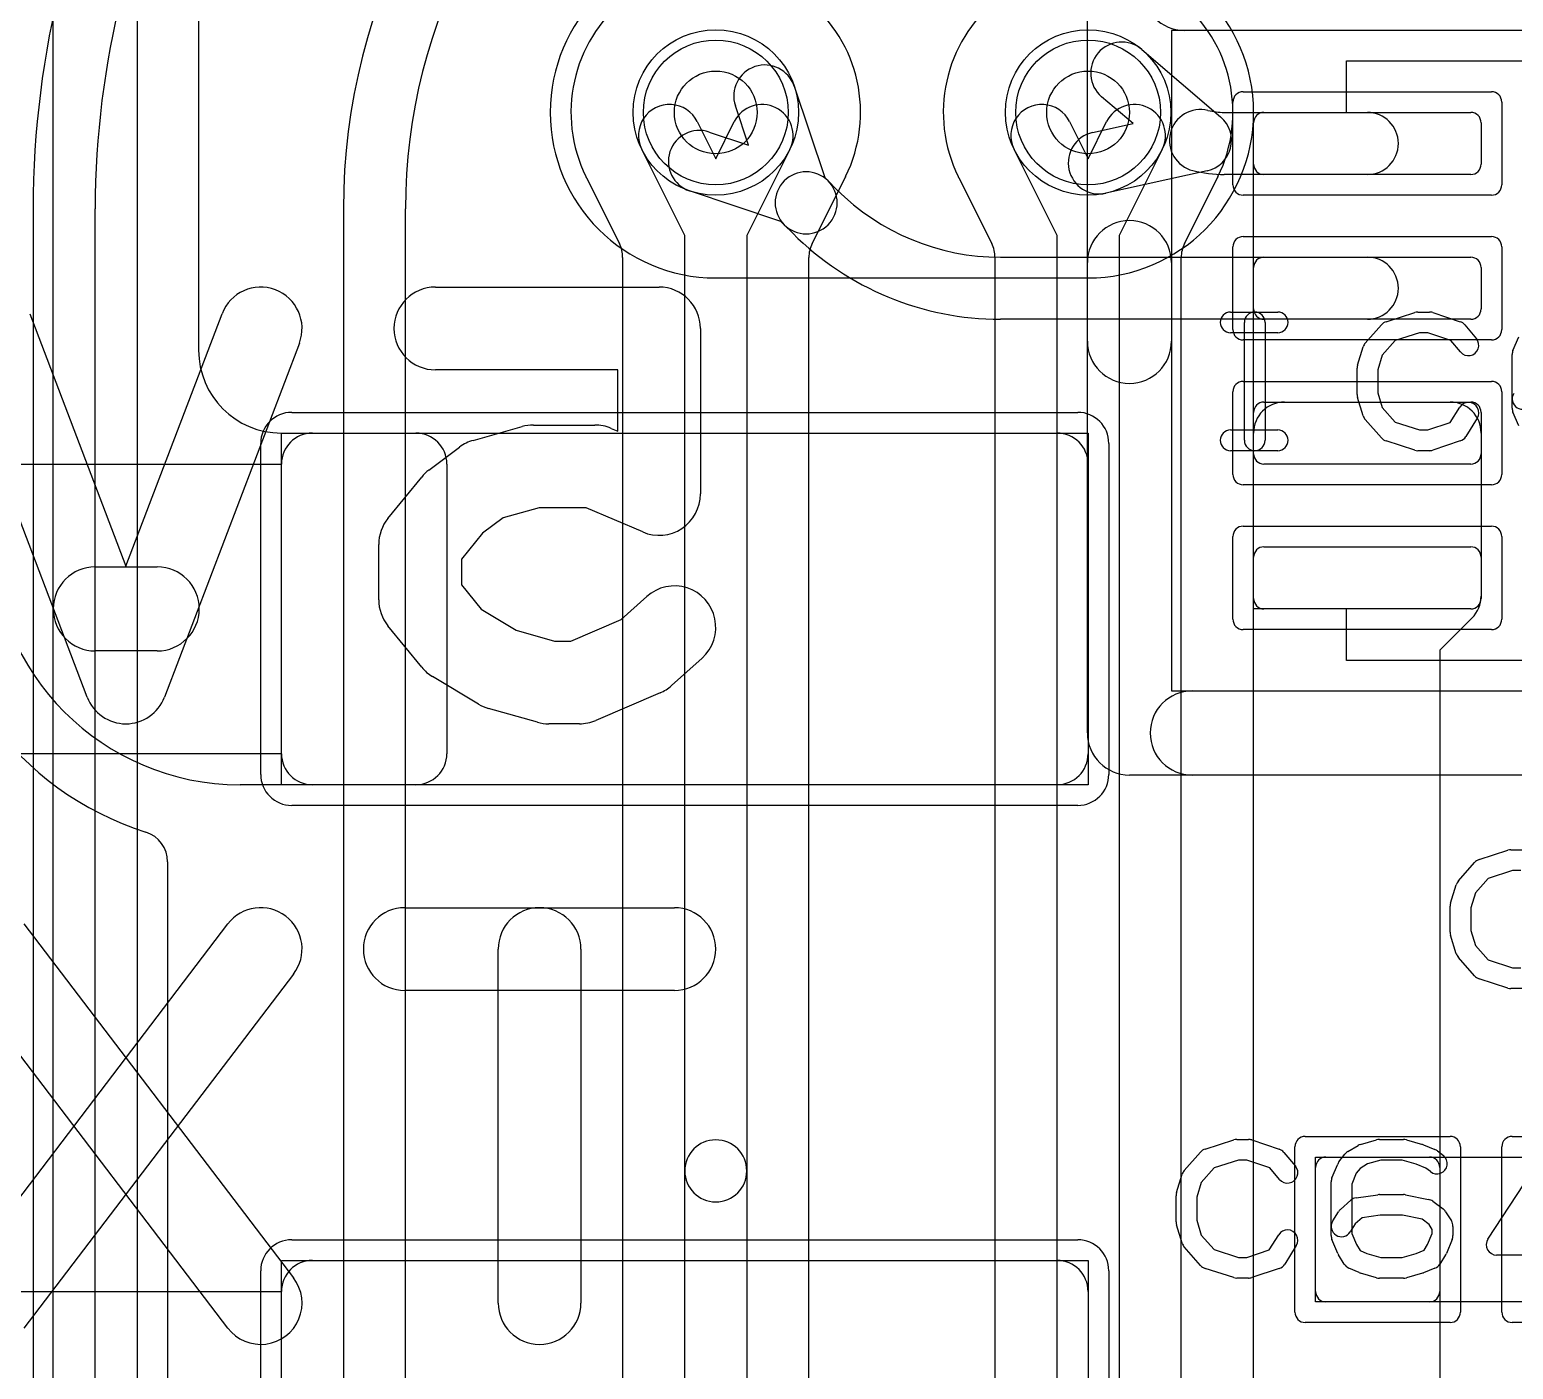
# Model space of a CAD drawing. Extents: x -3.9 to 29.3, y -3.9 to 20.
# Drawn here: x 1.442 to 5.028, y 7.662 to 10.9 of the extents above; entities that cross this region are included whole.
import ezdxf

# ---------------------------------------------------------------- set-up
doc = ezdxf.new("R2010")
doc.units = 0
for name, color, linetype in [('Hole', 1, 'CONTINUOUS'), ('L1', 3, 'CONTINUOUS'), ('L2', 3, 'CONTINUOUS'), ('L3', 3, 'CONTINUOUS'), ('L4', 3, 'CONTINUOUS'), ('MetalMask-A', 176, 'CONTINUOUS'), ('PartsArea-A', 111, 'CONTINUOUS'), ('PartsSilk-A', 221, 'CONTINUOUS'), ('PartsSilk-B', 221, 'CONTINUOUS'), ('Resist-A', 2, 'CONTINUOUS'), ('Resist-B', 2, 'CONTINUOUS'), ('Silk-A', 140, 'CONTINUOUS'), ('Silk-B', 140, 'CONTINUOUS')]:
    doc.layers.add(name, color=color, linetype=linetype)

msp = doc.modelspace()

# ---------------------------------------------------------------- linework, layer by layer
at = {"layer": 'Hole'}
for centre in [(3.1, 10.7), (4, 10.7)]:
    msp.add_circle(centre, 0.1, dxfattribs=at)
at = {"layer": 'L1'}
for p, q in [((1.85, 11.9), (1.85, 10.125)), ((4.13003, 10.85196), (4.32039, 10.68908)), ((3.28968, 10.76341), (3.36351, 10.54254)), ((4.10865, 10.67283), (4.03251, 10.73798)), ((3.17919, 10.62081), (3.14742, 10.71585)), ((4.32924, 10.7), (4.675, 10.7)), ((4.425, 10.7), (4.925, 10.7)), ((3.08415, 10.65258), (3.17919, 10.62081)), ((4.01081, 10.65118), (4.10865, 10.67283)), ((4.4, 10.575), (4.4, 10.675)), ((4.95, 10.675), (4.95, 10.575)), ((4.28784, 10.55886), (4.04323, 10.50472)), ((4.675, 10.55), (4.32924, 10.55)), ((4.925, 10.55), (4.425, 10.55)), ((3.25745, 10.43648), (3.03659, 10.51032)), ((3.36351, 10.54254), (3.37152, 10.53453)), ((3.37152, 10.53453), (3.39204, 10.51402)), ((3.26546, 10.42847), (3.25745, 10.43648)), ((3.28598, 10.40795), (3.26546, 10.42847)), ((3.78802, 10.35), (4.675, 10.35)), ((4.425, 10.35), (4.925, 10.35)), ((4.4, 10.225), (4.4, 10.325)), ((4.95, 10.325), (4.95, 10.225)), ((4.675, 10.2), (3.78802, 10.2)), ((4.925, 10.2), (4.425, 10.2)), ((4.4, 9.875), (4.4, 9.975)), ((4.425, 10), (4.925, 10)), ((4.47497, 10), (4.87503, 10)), ((4.95, 9.975), (4.95, 9.875)), ((2.05, 9.925), (2.37503, 9.925)), ((2.125, 9.925), (3.925, 9.925)), ((4.4, 6.89997), (4.4, 9.92503)), ((4.95, 9.92503), (4.95, 9.53105)), ((2.05, 9.15), (2.05, 9.85)), ((2.45, 9.85003), (2.45, 9.14997)), ((4, 9.85), (4, 9.15)), ((4.925, 9.85), (4.425, 9.85)), ((4.425, 9.65), (4.925, 9.65)), ((4.4, 9.525), (4.4, 9.625)), ((4.95, 9.625), (4.95, 9.525)), ((4.925, 9.5), (4.425, 9.5)), ((4.92804, 9.47804), (4.85, 9.4)), ((4.85, 9.4), (4.85, 6.89997)), ((2.37503, 9.075), (1.95, 9.075)), ((3.925, 9.075), (2.125, 9.075)), ((1.77496, 8.88878), (1.77496, 2.6)), ((4.55, 7.85), (4.55, 8.15)), ((4.575, 8.175), (4.825, 8.175)), ((4.85, 8.15), (4.85, 7.85)), ((2.125, 7.925), (3.925, 7.925)), ((2.05, 7.15), (2.05, 7.85)), ((4, 7.85), (4, 7.15)), ((4.825, 7.825), (4.575, 7.825))]:
    msp.add_line(p, q, dxfattribs=at)
for centre in [(3.1, 10.7), (4, 10.7)]:
    msp.add_circle(centre, 0.2, dxfattribs=at)
for centre, radius, start, end in [((4.08127, 10.79497), 0.075, 49.45008, -130.55168), ((3.21855, 10.73963), 0.075, 18.48568, -161.5166), ((4.27163, 10.63209), 0.075, 75.97117, -104.03098), ((4.27163, 10.63209), 0.075, -77.51842, 49.45008), ((4.32923, 10.86258), 0.16258, -104.03098, -89.99648), ((4.425, 10.675), 0.025, 90, 180), ((4.675, 10.625), 0.075, -90, 90), ((4.925, 10.675), 0.025, 0, 90), ((3.06037, 10.58145), 0.075, 71.51432, -108.48629), ((4.02702, 10.57795), 0.075, 102.48158, -77.51981), ((3.31849, 10.4815), 0.075, 45, -135), ((4.32923, 10.86258), 0.31258, -104.03046, -89.99817), ((4.425, 10.575), 0.025, 180, -90), ((4.925, 10.575), 0.025, -90, 0), ((3.31849, 10.4815), 0.075, -135, 44.99869), ((3.78802, 10.91), 0.56, -135, -90), ((3.78802, 10.91), 0.71, -134.99943, -90), ((4.425, 10.325), 0.025, 90, 180), ((4.675, 10.275), 0.075, -90, 90), ((4.925, 10.325), 0.025, 0, 90), ((4.425, 10.225), 0.025, 180, -90), ((4.925, 10.225), 0.025, -90, 0), ((2.05, 10.125), 0.2, 180, -90), ((4.47497, 9.92503), 0.07497, 90, 180), ((4.425, 9.975), 0.025, 90, 180), ((4.87503, 9.92503), 0.07497, 0, 90), ((4.925, 9.975), 0.025, 0, 90), ((2.125, 9.85), 0.075, 90, 180), ((2.37503, 9.85003), 0.07497, 0, 90), ((3.925, 9.85), 0.075, 0, 90), ((4.425, 9.875), 0.025, 180, -90), ((4.925, 9.875), 0.025, -90, 0), ((1.95, 9.67499), 0.75004, 179.99924, -107.64016), ((1.95, 9.675), 0.6, 180, -90), ((4.425, 9.625), 0.025, 90, 180), ((4.925, 9.625), 0.025, 0, 90), ((4.425, 9.525), 0.025, 180, -90), ((4.925, 9.525), 0.025, -90, 0), ((4.87503, 9.53105), 0.07497, -45, 0), ((2.125, 9.15), 0.075, 180, -90), ((2.37503, 9.14997), 0.07497, -90, 0), ((3.925, 9.15), 0.075, -90, 0), ((1.69999, 8.88878), 0.07497, 0, 72.35782), ((4.575, 8.15), 0.025, 90, 180), ((4.825, 8.15), 0.025, 0, 90), ((2.125, 7.85), 0.075, 90, 180), ((3.925, 7.85), 0.075, 0, 90), ((4.575, 7.85), 0.025, 180, -90), ((4.825, 7.85), 0.025, -90, 0)]:
    msp.add_arc(centre, radius, start, end, dxfattribs=at)
at = {"layer": 'L2'}
msp.add_line((3.1, 10.29996), (4, 10.29996), dxfattribs=at)
for centre, start, end in [((3.1, 10.7), 90, -90), ((4, 10.7), -90, 90)]:
    msp.add_arc(centre, 0.40004, start, end, dxfattribs=at)
at = {"layer": 'L3'}
msp.add_line((3.1, 10.29996), (4, 10.29996), dxfattribs=at)
for centre, start, end in [((3.1, 10.7), 90, -90), ((4, 10.7), -90, 90)]:
    msp.add_arc(centre, 0.40004, start, end, dxfattribs=at)
at = {"layer": 'L4'}
for p, q in [((3.05526, 10.67767), (3.1, 10.588)), ((3.1, 10.588), (3.14474, 10.67767)), ((3.95526, 10.67767), (4, 10.588)), ((4, 10.588), (4.04474, 10.67767)), ((3.025, 10.40234), (2.92104, 10.61071)), ((3.27896, 10.61071), (3.175, 10.40234)), ((3.925, 10.40234), (3.82104, 10.61071)), ((4.17896, 10.61071), (4.075, 10.40234)), ((3.33293, 10.38279), (3.41322, 10.54374)), ((4.23293, 10.38279), (4.31322, 10.54374)), ((2.78769, 10.5419), (2.86707, 10.38279)), ((3.68769, 10.5419), (3.76707, 10.38279)), ((1.44996, 10.46729), (1.44996, 5.5)), ((1.6, 5.5), (1.6, 10.46729)), ((2.2, 10.46729), (2.2, 5.5)), ((2.35004, 5.5), (2.35004, 10.46729)), ((3.025, 8.14152), (3.025, 10.40234)), ((3.175, 10.40234), (3.175, 8.14152)), ((3.925, 6.79766), (3.925, 10.40234)), ((4.075, 10.40234), (4.075, 6.79766)), ((2.87496, 10.34931), (2.87496, 5.86303)), ((3.32504, 5.86303), (3.32504, 10.34931)), ((3.77496, 10.34931), (3.77496, 6.85069)), ((4.22504, 6.85069), (4.22504, 10.34931)), ((3.025, 5.86302), (3.025, 8.14152)), ((3.175, 8.14152), (3.175, 5.86302))]:
    msp.add_line(p, q, dxfattribs=at)
for centre in [(3.1, 10.7), (4, 10.7)]:
    msp.add_circle(centre, 0.2, dxfattribs=at)
for centre, radius, start, end in [((3.7, 10.4673), 2.25004, 123.53723, -179.99974), ((3.7, 10.4673), 2.1, 123.53706, -179.99973), ((3.7, 10.4673), 1.5, 123.53716, -179.99962), ((3.7, 10.4673), 1.34996, 123.53704, -179.99958), ((3.1, 10.70002), 0.35005, -26.31324, -153.66699), ((4, 10.70002), 0.35005, -26.31324, -153.66699), ((2.98815, 10.64419), 0.075, 26.5138, -153.48404), ((3.21185, 10.64419), 0.075, -26.5138, 153.48404), ((3.88815, 10.64419), 0.075, 26.5138, -153.48404), ((4.11185, 10.64419), 0.075, -26.5138, 153.48404), ((2.7197, 10.51026), 0.07497, 26.5172, 27.38194), ((3.1, 10.70003), 0.35005, -153.48033, -153.41226), ((3.48059, 10.51084), 0.07497, 153.02138, 153.97153), ((3.6197, 10.51026), 0.07497, 26.5172, 27.38194), ((4, 10.70003), 0.35005, -153.48033, -153.41226), ((4.38059, 10.51084), 0.07497, 153.02138, 153.97153), ((2.72013, 10.5094), 0.07497, 25.69006, 26.93417), ((3.62013, 10.5094), 0.07497, 25.69006, 26.93417), ((2.79999, 10.34932), 0.07497, -0.00764, 26.5172), ((3.40001, 10.34931), 0.07497, 153.47596, 180), ((3.69999, 10.34932), 0.07497, -0.00764, 26.5172), ((4.30001, 10.34931), 0.07497, 153.47596, 180), ((3.1, 8.14152), 0.075, 0, 180), ((3.1, 8.14152), 0.075, 180, 0)]:
    msp.add_arc(centre, radius, start, end, dxfattribs=at)
at = {"layer": 'MetalMask-A'}
for p, q in [((4.425, 10.7), (4.925, 10.7)), ((4.4, 10.575), (4.4, 10.675)), ((4.95, 10.675), (4.95, 10.575)), ((4.925, 10.55), (4.425, 10.55)), ((4.425, 10.35), (4.925, 10.35)), ((4.4, 10.225), (4.4, 10.325)), ((4.95, 10.325), (4.95, 10.225)), ((4.925, 10.2), (4.425, 10.2)), ((4.4, 9.875), (4.4, 9.975)), ((4.425, 10), (4.925, 10)), ((4.95, 9.975), (4.95, 9.875)), ((2.125, 9.925), (3.925, 9.925)), ((2.05, 9.15), (2.05, 9.85)), ((4, 9.85), (4, 9.15)), ((4.925, 9.85), (4.425, 9.85)), ((4.425, 9.65), (4.925, 9.65)), ((4.4, 9.525), (4.4, 9.625)), ((4.95, 9.625), (4.95, 9.525)), ((4.925, 9.5), (4.425, 9.5)), ((3.925, 9.075), (2.125, 9.075)), ((4.55, 7.85), (4.55, 8.15)), ((4.575, 8.175), (4.825, 8.175)), ((4.85, 8.15), (4.85, 7.85)), ((2.125, 7.925), (3.925, 7.925)), ((2.05, 7.15), (2.05, 7.85)), ((4, 7.85), (4, 7.15)), ((4.825, 7.825), (4.575, 7.825))]:
    msp.add_line(p, q, dxfattribs=at)
for centre, radius, start, end in [((4.425, 10.675), 0.025, 90, 180), ((4.925, 10.675), 0.025, 0, 90), ((4.425, 10.575), 0.025, 180, -90), ((4.925, 10.575), 0.025, -90, 0), ((4.425, 10.325), 0.025, 90, 180), ((4.925, 10.325), 0.025, 0, 90), ((4.425, 10.225), 0.025, 180, -90), ((4.925, 10.225), 0.025, -90, 0), ((4.425, 9.975), 0.025, 90, 180), ((4.925, 9.975), 0.025, 0, 90), ((2.125, 9.85), 0.075, 90, 180), ((3.925, 9.85), 0.075, 0, 90), ((4.425, 9.875), 0.025, 180, -90), ((4.925, 9.875), 0.025, -90, 0), ((4.425, 9.625), 0.025, 90, 180), ((4.925, 9.625), 0.025, 0, 90), ((4.425, 9.525), 0.025, 180, -90), ((4.925, 9.525), 0.025, -90, 0), ((2.125, 9.15), 0.075, 180, -90), ((3.925, 9.15), 0.075, -90, 0), ((4.575, 8.15), 0.025, 90, 180), ((4.825, 8.15), 0.025, 0, 90), ((2.125, 7.85), 0.075, 90, 180), ((3.925, 7.85), 0.075, 0, 90), ((4.575, 7.85), 0.025, 180, -90), ((4.825, 7.85), 0.025, -90, 0)]:
    msp.add_arc(centre, radius, start, end, dxfattribs=at)
at = {"layer": 'PartsArea-A'}
for p, q in [((4.625, 10.7), (4.625, 10.825)), ((4.625, 10.825), (5.675, 10.825)), ((4.4, 9.5), (4.4, 10.7)), ((4.4, 10.7), (4.625, 10.7)), ((2.05, 9.85), (2.05, 9.925)), ((2.05, 9.925), (4, 9.925)), ((4, 9.925), (4, 9.075)), ((1.3, 9.85), (2.05, 9.85)), ((4.625, 9.5), (4.4, 9.5)), ((4.625, 9.375), (4.625, 9.5)), ((5.675, 9.375), (4.625, 9.375)), ((2.05, 9.15), (1.3, 9.15)), ((2.05, 9.075), (2.05, 9.15)), ((4, 9.075), (2.05, 9.075)), ((4.55, 7.825), (4.55, 8.175)), ((4.55, 8.175), (5.35, 8.175)), ((2.05, 7.85), (2.05, 7.925)), ((2.05, 7.925), (4, 7.925)), ((4, 7.925), (4, 7.075)), ((1.3, 7.85), (2.05, 7.85)), ((5.35, 7.825), (4.55, 7.825))]:
    msp.add_line(p, q, dxfattribs=at)
at = {"layer": 'PartsSilk-A'}
for p, q in [((1.7016, 12.9), (1.7016, 4.1)), ((1.4984, 4.1), (1.4984, 12.7984)), ((3.9984, 9.2), (3.9984, 11)), ((6.0984, 10.8984), (4.2016, 10.8984)), ((4.2016, 10.8984), (4.2016, 9.3016)), ((4.34444, 10.21759), (4.45833, 10.21759)), ((4.37778, 9.90741), (4.37778, 10.19259)), ((4.42778, 10.19259), (4.42778, 9.90741)), ((4.67008, 10.14239), (4.70897, 10.18683)), ((4.72016, 10.19418), (4.7896, 10.2164)), ((4.79722, 10.21759), (4.825, 10.21759)), ((4.8329, 10.21631), (4.89957, 10.19409)), ((4.91088, 10.18637), (4.93865, 10.15304)), ((4.45833, 10.16759), (4.34444, 10.16759)), ((4.80112, 10.16759), (4.74202, 10.14868)), ((4.82094, 10.16759), (4.80112, 10.16759)), ((4.87702, 10.1489), (4.82094, 10.16759)), ((5.02692, 10.12442), (5.04081, 10.15776)), ((4.65114, 10.08894), (4.66503, 10.13339)), ((4.71118, 10.11344), (4.7, 10.07766)), ((4.74202, 10.14868), (4.71118, 10.11344)), ((4.90023, 10.12104), (4.87702, 10.1489)), ((5.025, 9.98519), (5.025, 10.11481)), ((4.65, 10.01852), (4.65, 10.08148)), ((4.7, 10.07766), (4.7, 10.02234)), ((4.66503, 9.96661), (4.65114, 10.01106)), ((4.7, 10.02234), (4.71118, 9.98656)), ((4.71118, 9.98656), (4.74202, 9.95132)), ((4.87523, 9.9505), (4.89824, 9.98732)), ((5.04081, 9.94224), (5.02692, 9.97558)), ((4.70897, 9.91317), (4.67008, 9.95761)), ((4.74202, 9.95132), (4.80112, 9.93241)), ((4.82094, 9.93241), (4.87523, 9.9505)), ((4.94064, 9.96082), (4.91287, 9.91638)), ((4.34444, 9.93241), (4.45833, 9.93241)), ((4.7896, 9.8836), (4.72016, 9.90582)), ((4.80112, 9.93241), (4.82094, 9.93241)), ((4.89957, 9.90591), (4.8329, 9.88369)), ((4.45833, 9.88241), (4.34444, 9.88241)), ((4.825, 9.88241), (4.79722, 9.88241)), ((1.6, 9.6016), (1.75, 9.6016)), ((1.75, 9.3984), (1.6, 9.3984)), ((4.2016, 9.3016), (6.2, 9.3016)), ((6.2, 9.0984), (4.1, 9.0984)), ((4.94516, 8.89418), (5.0146, 8.9164)), ((5.02222, 8.91759), (5.05, 8.91759)), ((4.89508, 8.84239), (4.93397, 8.88683)), ((5.02612, 8.86759), (4.96702, 8.84868)), ((5.04594, 8.86759), (5.02612, 8.86759)), ((4.87614, 8.78894), (4.89003, 8.83339)), ((4.96702, 8.84868), (4.93618, 8.81344)), ((4.93618, 8.81344), (4.925, 8.77766)), ((4.875, 8.71852), (4.875, 8.78148)), ((4.925, 8.77766), (4.925, 8.72234)), ((4.925, 8.72234), (4.93618, 8.68656)), ((4.89003, 8.66661), (4.87614, 8.71106)), ((4.93618, 8.68656), (4.96702, 8.65132)), ((4.93397, 8.61317), (4.89508, 8.65761)), ((4.96702, 8.65132), (5.02612, 8.63241)), ((5.02612, 8.63241), (5.04594, 8.63241)), ((5.0146, 8.5836), (4.94516, 8.60582)), ((5.05, 8.58241), (5.02222, 8.58241)), ((4.28266, 8.19418), (4.3521, 8.2164)), ((4.35972, 8.21759), (4.3875, 8.21759)), ((4.3954, 8.21631), (4.46207, 8.19409)), ((4.65841, 8.20552), (4.6973, 8.21663)), ((4.70417, 8.21759), (4.7625, 8.21759)), ((4.76937, 8.21663), (4.80826, 8.20552)), ((4.23258, 8.14239), (4.27147, 8.18683)), ((4.47338, 8.18637), (4.50115, 8.15304)), ((4.60639, 8.16315), (4.62028, 8.18167)), ((4.62754, 8.18818), (4.65254, 8.20299)), ((4.81067, 8.20469), (4.83845, 8.19358)), ((4.84479, 8.18989), (4.85868, 8.17878)), ((4.96657, 7.97663), (5.11657, 8.20626)), ((4.30452, 8.14868), (4.27368, 8.11344)), ((4.36362, 8.16759), (4.30452, 8.14868)), ((4.38344, 8.16759), (4.36362, 8.16759)), ((4.43952, 8.1489), (4.38344, 8.16759)), ((4.46273, 8.12104), (4.43952, 8.1489)), ((4.58942, 8.12442), (4.60331, 8.15776)), ((4.6573, 8.14769), (4.64827, 8.13565)), ((4.67525, 8.15833), (4.6573, 8.14769)), ((4.70767, 8.16759), (4.67525, 8.15833)), ((4.759, 8.16759), (4.70767, 8.16759)), ((4.79329, 8.15779), (4.759, 8.16759)), ((4.81645, 8.14853), (4.79329, 8.15779)), ((4.82744, 8.13974), (4.81645, 8.14853)), ((4.21364, 8.08894), (4.22753, 8.13339)), ((4.27368, 8.11344), (4.2625, 8.07766)), ((4.5875, 7.98519), (4.5875, 8.11481)), ((4.64827, 8.13565), (4.6375, 8.10981)), ((4.6375, 8.10981), (4.6375, 7.99019)), ((4.2125, 8.01852), (4.2125, 8.08148)), ((4.2625, 8.07766), (4.2625, 8.02234)), ((4.60978, 8.04832), (4.63478, 8.07054)), ((4.64791, 8.07661), (4.70069, 8.08402)), ((4.70417, 8.08426), (4.7625, 8.08426)), ((4.7674, 8.08377), (4.82296, 8.07266)), ((4.5913, 8.02066), (4.60519, 8.04288)), ((4.70592, 8.03426), (4.66235, 8.02814)), ((4.76002, 8.03426), (4.70592, 8.03426)), ((4.80767, 8.02473), (4.76002, 8.03426)), ((4.83294, 8.06824), (4.85794, 8.04972)), ((4.86426, 8.04287), (4.87814, 8.02065)), ((4.22753, 7.96661), (4.21364, 8.01106)), ((4.2625, 8.02234), (4.27368, 7.98656)), ((4.64568, 8.01333), (4.6337, 7.99416)), ((4.66235, 8.02814), (4.64568, 8.01333)), ((4.82437, 8.01236), (4.80767, 8.02473)), ((4.83194, 8.00024), (4.82437, 8.01236)), ((4.83194, 7.99019), (4.83194, 8.00024)), ((4.88194, 8.00741), (4.88194, 7.98519)), ((4.27368, 7.98656), (4.30452, 7.95132)), ((4.43773, 7.9505), (4.46074, 7.98732)), ((4.60331, 7.94224), (4.58942, 7.97558)), ((4.6375, 7.99019), (4.64868, 7.96336)), ((4.64868, 7.96336), (4.65742, 7.94937)), ((4.8123, 7.94981), (4.82077, 7.96336)), ((4.82077, 7.96336), (4.83194, 7.99019)), ((4.88002, 7.97558), (4.86614, 7.94224)), ((4.27147, 7.91317), (4.23258, 7.95761)), ((4.30452, 7.95132), (4.36362, 7.93241)), ((4.36362, 7.93241), (4.38344, 7.93241)), ((4.38344, 7.93241), (4.43773, 7.9505)), ((4.50314, 7.96082), (4.47537, 7.91638)), ((4.61908, 7.91638), (4.60519, 7.9386)), ((4.65742, 7.94937), (4.67383, 7.94208)), ((4.67383, 7.94208), (4.70767, 7.93241)), ((4.70767, 7.93241), (4.759, 7.93241)), ((4.759, 7.93241), (4.79329, 7.94221)), ((4.79329, 7.94221), (4.8123, 7.94981)), ((4.86426, 7.9386), (4.85037, 7.91638)), ((5.23194, 7.93796), (4.9875, 7.93796)), ((4.3521, 7.8836), (4.28266, 7.90582)), ((4.46207, 7.90591), (4.3954, 7.88369)), ((4.65513, 7.89567), (4.63013, 7.90678)), ((4.6973, 7.88337), (4.65841, 7.89448)), ((4.80826, 7.89448), (4.76937, 7.88337)), ((4.83845, 7.90642), (4.81067, 7.89531)), ((4.3875, 7.88241), (4.35972, 7.88241)), ((4.7625, 7.88241), (4.70417, 7.88241))]:
    msp.add_line(p, q, dxfattribs=at)
for centre, radius, start, end in [((4.34444, 10.19259), 0.025, 90, -90), ((4.40278, 10.19259), 0.025, 0, 180), ((4.45833, 10.19259), 0.025, -90, 90), ((4.72778, 10.17037), 0.025, 107.74642, 138.81192), ((4.79722, 10.19259), 0.025, 90, 107.74642), ((4.825, 10.19259), 0.025, 71.57954, 90), ((4.89167, 10.17037), 0.025, 39.7909, 71.57954), ((4.91944, 10.13704), 0.025, -140.2091, 39.8005), ((4.68889, 10.12593), 0.025, 138.81192, 162.63777), ((5.05, 10.11481), 0.025, 157.39424, 180), ((4.675, 10.08148), 0.025, 162.63777, 180), ((4.675, 10.01852), 0.025, 180, -162.63777), ((5.05, 10.00741), 0.025, 147.99462, -32.01002), ((4.91944, 9.97407), 0.025, -32.00538, 147.99925), ((5.05, 9.98519), 0.025, 180, -157.39424), ((4.68889, 9.97407), 0.025, -162.63777, -138.81192), ((4.34444, 9.90741), 0.025, 90, -90), ((4.40278, 9.90741), 0.025, 180, 0), ((4.45833, 9.90741), 0.025, -90, 90), ((4.72778, 9.92963), 0.025, -138.81192, -107.74642), ((4.89167, 9.92963), 0.025, -71.57954, -32.00538), ((4.79722, 9.90741), 0.025, -107.74642, -90), ((4.825, 9.90741), 0.025, -90, -71.57954), ((1.6, 9.5), 0.1016, 90, -90), ((1.75, 9.5), 0.1016, -90, 90), ((4.1, 9.2), 0.1016, 180, -90), ((4.95278, 8.87037), 0.025, 107.74642, 138.81192), ((5.02222, 8.89259), 0.025, 90, 107.74642), ((4.91389, 8.82593), 0.025, 138.81192, 162.63777), ((4.9, 8.78148), 0.025, 162.63777, 180), ((4.9, 8.71852), 0.025, 180, -162.63777), ((4.91389, 8.67407), 0.025, -162.63777, -138.81192), ((4.95278, 8.62963), 0.025, -138.81192, -107.74642), ((5.02222, 8.60741), 0.025, -107.74642, -90), ((4.35972, 8.19259), 0.025, 90, 107.74642), ((4.3875, 8.19259), 0.025, 71.57954, 90), ((4.70417, 8.19259), 0.025, 90, 105.94854), ((4.7625, 8.19259), 0.025, 74.05146, 90), ((4.29028, 8.17037), 0.025, 107.74642, 138.81192), ((4.45417, 8.17037), 0.025, 39.7909, 71.57954), ((4.64028, 8.16667), 0.025, 120.63752, 143.1301), ((4.66528, 8.18148), 0.025, 105.94854, 120.63752), ((4.80139, 8.18148), 0.025, 68.2071, 74.05146), ((4.84306, 8.15926), 0.025, -128.66697, 51.34522), ((4.82917, 8.17037), 0.025, 51.33303, 68.2071), ((4.25139, 8.12593), 0.025, 138.81192, 162.63777), ((4.48194, 8.13704), 0.025, -140.2091, 39.8005), ((4.62639, 8.14815), 0.025, 143.1301, 157.39424), ((4.6125, 8.11481), 0.025, 157.39424, 180), ((4.2375, 8.08148), 0.025, 162.63777, 180), ((4.65139, 8.05185), 0.025, 98.00047, 131.62783), ((4.70417, 8.05926), 0.025, 90, 98.00047), ((4.7625, 8.05926), 0.025, 78.69456, 90), ((4.81806, 8.04815), 0.025, 53.47387, 78.69456), ((4.62639, 8.02963), 0.025, 131.62783, 147.99462), ((4.84306, 8.02963), 0.025, 31.98594, 53.47387), ((4.2375, 8.01852), 0.025, 180, -162.63777), ((4.48194, 7.97407), 0.025, -32.00538, 147.99925), ((4.6125, 8.00741), 0.025, 147.99462, -32.01002), ((4.85694, 8.00741), 0.025, 0, 31.98594), ((4.25139, 7.97407), 0.025, -162.63777, -138.81192), ((4.6125, 7.98519), 0.025, 180, -157.39424), ((4.85694, 7.98519), 0.025, -22.60576, 0), ((4.9875, 7.96296), 0.025, 146.85026, -90), ((4.62639, 7.95185), 0.025, -157.39424, -147.99462), ((4.84306, 7.95185), 0.025, -32.00538, -22.60576), ((4.29028, 7.92963), 0.025, -138.81192, -107.74642), ((4.45417, 7.92963), 0.025, -71.57954, -32.00538), ((4.64028, 7.92963), 0.025, -147.99462, -113.95086), ((4.66528, 7.91852), 0.025, -113.95086, -105.94854), ((4.80139, 7.91852), 0.025, -74.05146, -68.2071), ((4.82917, 7.92963), 0.025, -68.2071, -32.00538), ((4.35972, 7.90741), 0.025, -107.74642, -90), ((4.3875, 7.90741), 0.025, -90, -71.57954), ((4.70417, 7.90741), 0.025, -105.94854, -90), ((4.7625, 7.90741), 0.025, -90, -74.05146)]:
    msp.add_arc(centre, radius, start, end, dxfattribs=at)
at = {"layer": 'PartsSilk-B'}
for p, q in [((2.42222, 10.27778), (2.96296, 10.27778)), ((1.4416, 10.21338), (1.67407, 9.60312)), ((1.67407, 9.60312), (1.90655, 10.21338)), ((3.06296, 10.17778), (3.06296, 9.77778)), ((1.58062, 9.28662), (1.2547, 10.14218)), ((2.09345, 10.14218), (1.76752, 9.28662)), ((2.86296, 10.07778), (2.42222, 10.07778)), ((2.86296, 9.92943), (2.86296, 10.07778)), ((2.51367, 9.90738), (2.63219, 9.94071)), ((2.65926, 9.94444), (2.80741, 9.94444)), ((2.8468, 9.93636), (2.86296, 9.92943)), ((2.40667, 9.83556), (2.48074, 9.89111)), ((2.30767, 9.71873), (2.38915, 9.81873)), ((2.58579, 9.7199), (2.53646, 9.6829)), ((2.67305, 9.74444), (2.58579, 9.7199)), ((2.78689, 9.74444), (2.67305, 9.74444)), ((2.92357, 9.68586), (2.78689, 9.74444)), ((2.28519, 9.52222), (2.28519, 9.65556)), ((2.53646, 9.6829), (2.48519, 9.61998)), ((2.48519, 9.61998), (2.48519, 9.5578)), ((2.48519, 9.5578), (2.53313, 9.49896)), ((2.87133, 9.47429), (2.9331, 9.52989)), ((2.53313, 9.49896), (2.61775, 9.4482)), ((2.74984, 9.42222), (2.87133, 9.47429)), ((2.38915, 9.35905), (2.30767, 9.45905)), ((2.61775, 9.4482), (2.7101, 9.42222)), ((2.7101, 9.42222), (2.74984, 9.42222)), ((3.0669, 9.38123), (2.99283, 9.31456)), ((2.52633, 9.26981), (2.41522, 9.33647)), ((2.96532, 9.29698), (2.80976, 9.23031)), ((2.66922, 9.22596), (2.5507, 9.2593)), ((2.77037, 9.22222), (2.6963, 9.22222)), ((2.34815, 8.77778), (3, 8.77778)), ((1.26861, 7.88282), (1.92046, 8.73838)), ((1.42769, 8.73838), (2.07954, 7.88282)), ((2.57407, 7.82222), (2.57407, 8.67778)), ((2.77407, 8.67778), (2.77407, 7.82222)), ((1.92046, 7.76162), (1.26861, 8.61718)), ((2.07954, 8.61718), (1.42769, 7.76162)), ((3, 8.57778), (2.34815, 8.57778))]:
    msp.add_line(p, q, dxfattribs=at)
for centre, start, end in [((2, 10.17778), -20.85446, 159.1454), ((2.42222, 10.17778), 90, -90), ((2.96296, 10.17778), 0, 90), ((2.65926, 9.84444), 90, 105.70536), ((2.80741, 9.84444), 66.80367, 90), ((2.54074, 9.81111), 105.70536, 126.8699), ((2.46667, 9.75556), 126.8699, 140.82387), ((2.96296, 9.77778), -113.19633, 0), ((2.38519, 9.65556), 140.82387, 180), ((3, 9.45556), -48.01151, 131.9902), ((2.38519, 9.52222), 180, -140.82387), ((2.46667, 9.42222), -140.82387, -120.96376), ((2.92593, 9.38889), -66.80141, -48.01151), ((1.67407, 9.32222), -159.14554, -20.8546), ((2.57778, 9.35556), -120.96376, -105.71243), ((2.6963, 9.32222), -105.71243, -90), ((2.77037, 9.32222), -90, -66.80141), ((2, 8.67778), -37.30308, 142.69627), ((2.34815, 8.67778), 90, -90), ((2.67407, 8.67778), 0, 180), ((3, 8.67778), -90, 90), ((2, 7.82222), -142.69692, 37.30373), ((2.67407, 7.82222), 180, 0)]:
    msp.add_arc(centre, 0.1, start, end, dxfattribs=at)
at = {"layer": 'Resist-A'}
for p, q in [((4.35, 10.525), (4.35, 10.725)), ((4.375, 10.75), (4.975, 10.75)), ((5, 10.725), (5, 10.525)), ((4.975, 10.5), (4.375, 10.5)), ((4.35, 10.175), (4.35, 10.375)), ((4.375, 10.4), (4.975, 10.4)), ((5, 10.375), (5, 10.175)), ((4.975, 10.15), (4.375, 10.15)), ((4.375, 10.05), (4.975, 10.05)), ((4.35, 9.825), (4.35, 10.025)), ((5, 10.025), (5, 9.825)), ((2.075, 9.975), (3.975, 9.975)), ((2, 9.1), (2, 9.9)), ((4.05, 9.9), (4.05, 9.1)), ((4.975, 9.8), (4.375, 9.8)), ((4.375, 9.7), (4.975, 9.7)), ((4.35, 9.475), (4.35, 9.675)), ((5, 9.675), (5, 9.475)), ((4.975, 9.45), (4.375, 9.45)), ((3.975, 9.025), (2.075, 9.025)), ((4.525, 8.225), (4.875, 8.225)), ((5.025, 8.225), (5.375, 8.225)), ((4.5, 7.8), (4.5, 8.2)), ((4.9, 8.2), (4.9, 7.8)), ((5, 7.8), (5, 8.2)), ((2.075, 7.975), (3.975, 7.975)), ((2, 7.1), (2, 7.9)), ((4.05, 7.9), (4.05, 7.1)), ((4.875, 7.775), (4.525, 7.775)), ((5.375, 7.775), (5.025, 7.775))]:
    msp.add_line(p, q, dxfattribs=at)
for centre in [(3.1, 10.7), (4, 10.7)]:
    msp.add_circle(centre, 0.175, dxfattribs=at)
for centre, radius, start, end in [((4.375, 10.725), 0.025, 90, 180), ((4.975, 10.725), 0.025, 0, 90), ((4.375, 10.525), 0.025, 180, -90), ((4.975, 10.525), 0.025, -90, 0), ((4.375, 10.375), 0.025, 90, 180), ((4.975, 10.375), 0.025, 0, 90), ((4.375, 10.175), 0.025, 180, -90), ((4.975, 10.175), 0.025, -90, 0), ((4.375, 10.025), 0.025, 90, 180), ((4.975, 10.025), 0.025, 0, 90), ((2.075, 9.9), 0.075, 90, 180), ((3.975, 9.9), 0.075, 0, 90), ((4.375, 9.825), 0.025, 180, -90), ((4.975, 9.825), 0.025, -90, 0), ((4.375, 9.675), 0.025, 90, 180), ((4.975, 9.675), 0.025, 0, 90), ((4.375, 9.475), 0.025, 180, -90), ((4.975, 9.475), 0.025, -90, 0), ((2.075, 9.1), 0.075, 180, -90), ((3.975, 9.1), 0.075, -90, 0), ((4.525, 8.2), 0.025, 90, 180), ((4.875, 8.2), 0.025, 0, 90), ((5.025, 8.2), 0.025, 90, 180), ((2.075, 7.9), 0.075, 90, 180), ((3.975, 7.9), 0.075, 0, 90), ((4.525, 7.8), 0.025, 180, -90), ((4.875, 7.8), 0.025, -90, 0), ((5.025, 7.8), 0.025, 180, -90)]:
    msp.add_arc(centre, radius, start, end, dxfattribs=at)
at = {"layer": 'Resist-B'}
for centre in [(3.1, 10.7), (4, 10.7)]:
    msp.add_circle(centre, 0.175, dxfattribs=at)
at = {"layer": 'Silk-A'}
for p, q in [((1.7016, 12.9), (1.7016, 4.1)), ((1.4984, 4.1), (1.4984, 12.7984)), ((5.1809, 10.8984), (4.23289, 10.8984)), ((3.9984, 10.14674), (3.9984, 10.33692)), ((4.2016, 10.33692), (4.2016, 10.14674)), ((1.6, 9.6016), (1.75, 9.6016)), ((1.75, 9.3984), (1.6, 9.3984)), ((4.2516, 9.3016), (5.16848, 9.3016)), ((5.16848, 9.0984), (4.2516, 9.0984))]:
    msp.add_line(p, q, dxfattribs=at)
for centre, start, end in [((4.23289, 11), 90, -90), ((4.1, 10.33692), 0, 180), ((4.1, 10.14674), 180, 0), ((1.6, 9.5), 90, -90), ((1.75, 9.5), -90, 90), ((4.2516, 9.2), 90, -90)]:
    msp.add_arc(centre, 0.1016, start, end, dxfattribs=at)
at = {"layer": 'Silk-B'}
for p, q in [((2.42222, 10.27778), (2.96296, 10.27778)), ((1.4416, 10.21338), (1.67407, 9.60312)), ((1.67407, 9.60312), (1.90655, 10.21338)), ((3.06296, 10.17778), (3.06296, 9.77778)), ((1.58062, 9.28662), (1.2547, 10.14218)), ((2.09345, 10.14218), (1.76752, 9.28662)), ((2.86296, 10.07778), (2.42222, 10.07778)), ((2.86296, 9.92943), (2.86296, 10.07778)), ((2.51367, 9.90738), (2.63219, 9.94071)), ((2.65926, 9.94444), (2.80741, 9.94444)), ((2.8468, 9.93636), (2.86296, 9.92943)), ((2.40667, 9.83556), (2.48074, 9.89111)), ((2.30767, 9.71873), (2.38915, 9.81873)), ((2.58579, 9.7199), (2.53646, 9.6829)), ((2.67305, 9.74444), (2.58579, 9.7199)), ((2.78689, 9.74444), (2.67305, 9.74444)), ((2.92357, 9.68586), (2.78689, 9.74444)), ((2.28519, 9.52222), (2.28519, 9.65556)), ((2.53646, 9.6829), (2.48519, 9.61998)), ((2.48519, 9.61998), (2.48519, 9.5578)), ((2.48519, 9.5578), (2.53313, 9.49896)), ((2.87133, 9.47429), (2.9331, 9.52989)), ((2.53313, 9.49896), (2.61775, 9.4482)), ((2.74984, 9.42222), (2.87133, 9.47429)), ((2.38915, 9.35905), (2.30767, 9.45905)), ((2.61775, 9.4482), (2.7101, 9.42222)), ((2.7101, 9.42222), (2.74984, 9.42222)), ((3.0669, 9.38123), (2.99283, 9.31456)), ((2.52633, 9.26981), (2.41522, 9.33647)), ((2.96532, 9.29698), (2.80976, 9.23031)), ((2.66922, 9.22596), (2.5507, 9.2593)), ((2.77037, 9.22222), (2.6963, 9.22222)), ((2.34815, 8.77778), (3, 8.77778)), ((1.26861, 7.88282), (1.92046, 8.73838)), ((1.42769, 8.73838), (2.07954, 7.88282)), ((2.57407, 7.82222), (2.57407, 8.67778)), ((2.77407, 8.67778), (2.77407, 7.82222)), ((1.92046, 7.76162), (1.26861, 8.61718)), ((2.07954, 8.61718), (1.42769, 7.76162)), ((3, 8.57778), (2.34815, 8.57778))]:
    msp.add_line(p, q, dxfattribs=at)
for centre, start, end in [((2, 10.17778), -20.85446, 159.1454), ((2.42222, 10.17778), 90, -90), ((2.96296, 10.17778), 0, 90), ((2.65926, 9.84444), 90, 105.70536), ((2.80741, 9.84444), 66.80367, 90), ((2.54074, 9.81111), 105.70536, 126.8699), ((2.46667, 9.75556), 126.8699, 140.82387), ((2.96296, 9.77778), -113.19633, 0), ((2.38519, 9.65556), 140.82387, 180), ((3, 9.45556), -48.01151, 131.9902), ((2.38519, 9.52222), 180, -140.82387), ((2.46667, 9.42222), -140.82387, -120.96376), ((2.92593, 9.38889), -66.80141, -48.01151), ((1.67407, 9.32222), -159.14554, -20.8546), ((2.57778, 9.35556), -120.96376, -105.71243), ((2.6963, 9.32222), -105.71243, -90), ((2.77037, 9.32222), -90, -66.80141), ((2, 8.67778), -37.30308, 142.69627), ((2.34815, 8.67778), 90, -90), ((2.67407, 8.67778), 0, 180), ((3, 8.67778), -90, 90), ((2, 7.82222), -142.69692, 37.30373), ((2.67407, 7.82222), 180, 0)]:
    msp.add_arc(centre, 0.1, start, end, dxfattribs=at)

doc.saveas('drawing.dxf')
